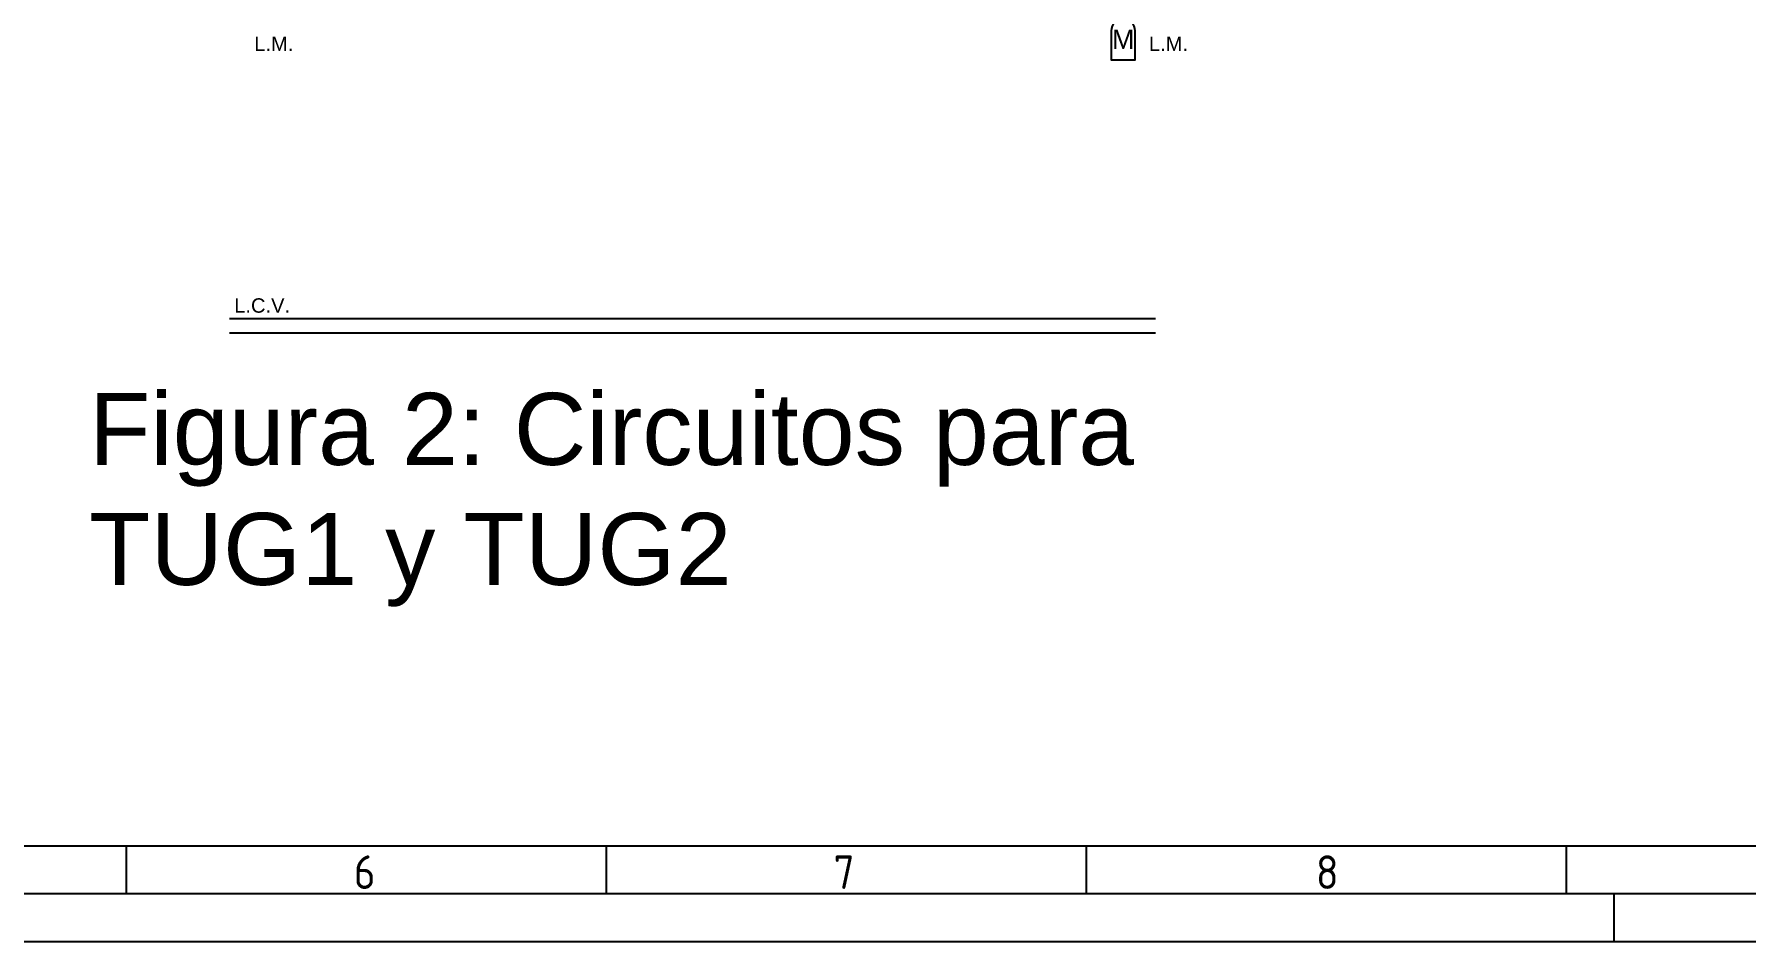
# Model space of a CAD drawing. Header units: millimetres. Extents: x -269 to 325, y -184 to 236.
# Drawn here: x -32 to 146.3, y -183.7 to -89.2 of the extents above; entities that cross this region are included whole.
import ezdxf

# ---------------------------------------------------------------- set-up
doc = ezdxf.new("R2010")
doc.units = ezdxf.units.MM
doc.linetypes.add('ACAD_ISO10W100', pattern=[18, 12, -3, 0, -3])
doc.layers.add('0-IE-Acometica Medidores', color=1, linetype='Continuous', true_color=0xff0000)
for name, color, linetype in [('02', 2, 'Continuous'), ('035', 5, 'Continuous'), ('07', 7, 'Continuous'), ('Eje Medianero', 2, 'ACAD_ISO10W100')]:
    doc.layers.add(name, color=color, linetype=linetype)
doc.styles.add('arial', font='arial.ttf', dxfattribs={"height": 0.15})
doc.styles.add('ISO Proportional', font='isocp.shx')
doc.styles.get("Standard").update_dxf_attribs({"font": 'arial.ttf'})
doc.styles.add('TEXTO 50', font='swiss.ttf', dxfattribs={"height": 0.095})

# ---------------------------------------------------------------- blocks, each defined once
blk = doc.blocks.new('Medidor')
blk.add_lwpolyline([(0.125, 0.0875, 1), (-0.125, 0.0875), (-0.125, -0.2125), (0.125, -0.2125)], format="xyb", close=True)
at = {"insert": (0, 0), "char_height": 0.2, "width": 0.231669, "attachment_point": 5, "style": 'TEXTO 50'}
blk.add_mtext('M', dxfattribs=at)
blk = doc.blocks.new('DIN_border_a2')
at = {"layer": '035'}
for p, q in [((10, 10), (584, 10)), ((247, 10), (247, 5)), ((297, 10), (297, 5)), ((347, 10), (347, 5)), ((397, 10), (397, 5)), ((402, 0), (402, 5))]:
    blk.add_line(p, q, dxfattribs=at)
blk.add_lwpolyline([(0, 420), (594, 420), (594, 0), (0, 0)], close=True, dxfattribs=at)
at = {"layer": '07'}
blk.add_lwpolyline([(5, 415), (589, 415), (589, 5), (5, 5)], close=True, dxfattribs=at)
at = {"layer": '035', "style": 'ISO Proportional'}
for s, p in [('6', (270.69, 5.5)), ('7', (320.67, 5.5)), ('8', (370.92, 5.5))]:
    blk.add_text(s, height=3.5, dxfattribs=at).set_placement(p)

msp = doc.modelspace()

# ---------------------------------------------------------------- linework, layer by layer
at = {"layer": 'Eje Medianero', "linetype": 'Continuous'}
for p, q in [((84.781, -118.835), (-11.669, -118.835)), ((84.781, -120.335), (-11.669, -120.335))]:
    msp.add_line(p, q, dxfattribs=at)

# ---------------------------------------------------------------- block references
msp.add_blockref('DIN_border_a2', (-269.43, -183.719))
at = {"layer": '0-IE-Acometica Medidores', "xscale": 10, "yscale": 10, "zscale": 10}
msp.add_blockref('Medidor', (81.419, -89.721), dxfattribs=at)

# ---------------------------------------------------------------- texts
at = {"color": 7, "true_color": 0xffffff, "insert": (-26.32, -126.552), "char_height": 7.5, "attachment_point": 1}
msp.add_mtext_dynamic_manual_height_columns('Figura 2: Circuitos para TUG1 y TUG2', width=129.34012, gutter_width=125, heights=[0], dxfattribs=at)
at = {"layer": '02', "char_height": 1.5, "width": 14.30341, "attachment_point": 1, "style": 'arial'}
for s, insert in [('L.M.', (-9.105, -89.438)), ('L.M.', (84.096, -89.438)), ('L.C.V.', (-11.192, -116.699))]:
    msp.add_mtext(s, dxfattribs=dict(at, insert=insert))

doc.saveas('drawing.dxf')
